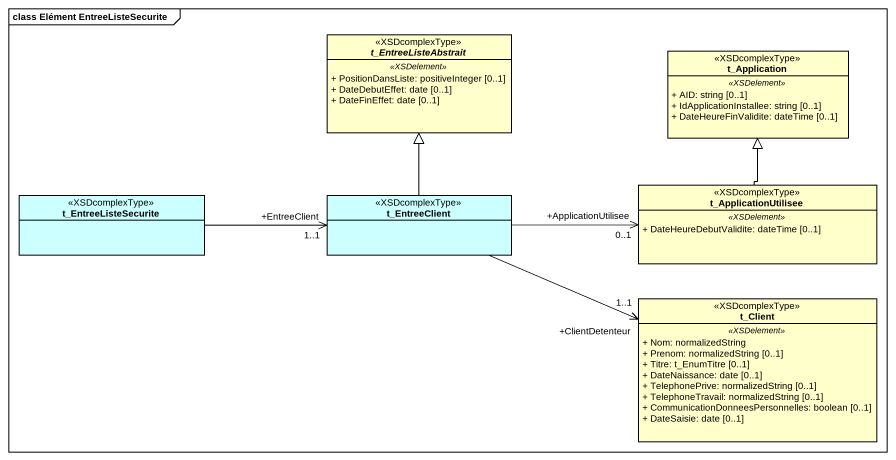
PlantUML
@startuml
mainframe class Elément EntreeListeSecurite
hide circle
hide empty members
skinparam classAttributeIconSize 0
abstract class t_EntreeListeAbstrait <<XSDcomplexType>> {
  .. <<XSDelement>> ..
  + PositionDansListe: positiveInteger [0..1]
  + DateDebutEffet: date [0..1]
  + DateFinEffet: date [0..1]
}
class t_Application <<XSDcomplexType>> {
  .. <<XSDelement>> ..
  + AID: string [0..1]
  + IdApplicationInstallee: string [0..1]
  + DateHeureFinValidite: dateTime [0..1]
}
class t_ApplicationUtilisee <<XSDcomplexType>> {
  .. <<XSDelement>> ..
  + DateHeureDebutValidite: dateTime [0..1]
}
class t_EntreeListeSecurite <<XSDcomplexType>> #CCFFFF
class t_EntreeClient <<XSDcomplexType>> #CCFFFF
class t_Client <<XSDcomplexType>> {
  .. <<XSDelement>> ..
  + Nom: normalizedString
  + Prenom: normalizedString [0..1]
  + Titre: t_EnumTitre [0..1]
  + DateNaissance: date [0..1]
  + TelephonePrive: normalizedString [0..1]
  + TelephoneTravail: normalizedString [0..1]
  + CommunicationDonneesPersonnelles: boolean [0..1]
  + DateSaisie: date [0..1]
}
t_ApplicationUtilisee -up-|> t_Application
t_EntreeListeSecurite -right-> "+EntreeClient\n1..1" t_EntreeClient
t_EntreeClient -up-|> t_EntreeListeAbstrait
t_EntreeClient -right-> "+ApplicationUtilisee\n0..1" t_ApplicationUtilisee
t_EntreeClient -right-> "+ClientDetenteur\n1..1" t_Client
@enduml
